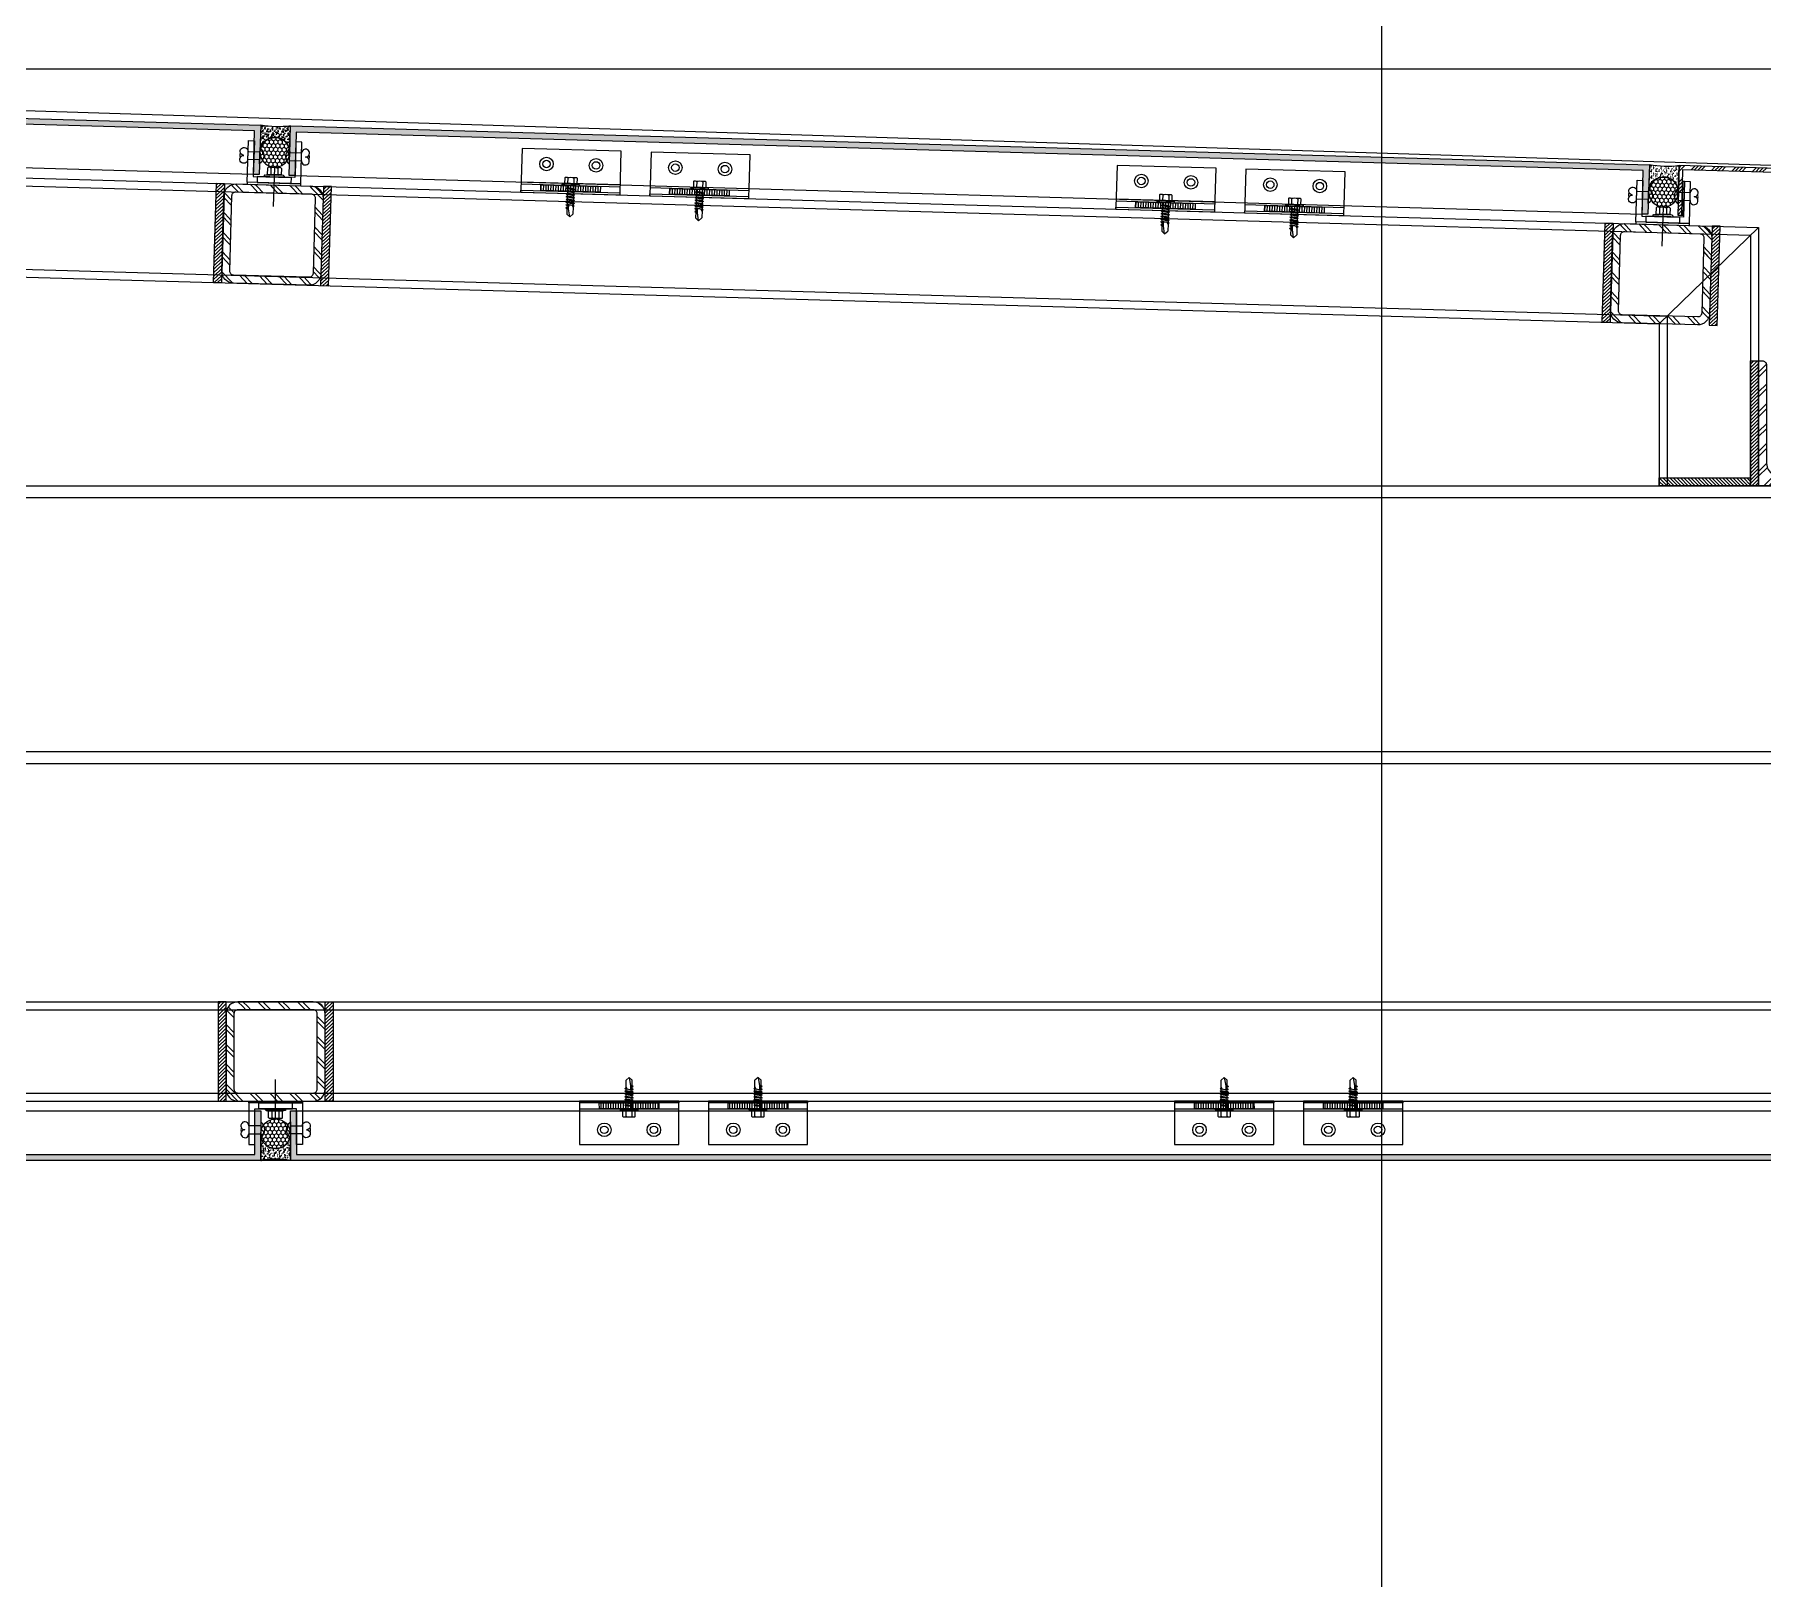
# Model space of a CAD drawing. Header units: millimetres. Extents: x 434053 to 1059003, y -2417481 to 936527.
# Drawn here: x 640941 to 641812, y -2247877 to -2247099 of the extents above; entities that cross this region are included whole.
import ezdxf

# ---------------------------------------------------------------- set-up
doc = ezdxf.new("R2010")
doc.units = ezdxf.units.MM
doc.header["$LTSCALE"] = 1000
doc.header["$MEASUREMENT"] = 0
for name, pattern in [('CENTER', [2, 1.25, -0.25, 0.25, -0.25]), ('HIDDEN', [9.525, 6.35, -3.175]), ('HIDDEN2', [4.7625, 3.175, -1.5875])]:
    doc.linetypes.add(name, pattern=pattern)
doc.layers.get('Defpoints').update_dxf_attribs({"color": 6})
doc.layers.add('A-DETL-0001', color=4, linetype='Continuous', lineweight=15)
doc.layers.add('S-COLS-PROJ', color=150, linetype='Continuous', lineweight=25)
for name, color, linetype in [('ALUM', 1, 'Continuous'), ('ALUM-V', 11, 'Continuous'), ('ELASTOMER', 6, 'Continuous'), ('ELASTOMER-V', 241, 'Continuous'), ('EXTRUSION1', 4, 'Continuous'), ('EXTRUSION2', 133, 'Continuous'), ('FASTENER', 191, 'Continuous'), ('GRID', 8, 'CENTER'), ('HZHZNEWPLOTLAYER#@$TT', 7, 'Continuous'), ('SILICONE', 8, 'Continuous'), ('STEEL', 3, 'Continuous'), ('STEEL-V', 71, 'Continuous'), ('SUS', 204, 'Continuous'), ('SUS-V', 201, 'Continuous'), ('WELD', 6, 'Continuous'), ('铝板断面填充', 14, 'Continuous')]:
    doc.layers.add(name, color=color, linetype=linetype)
doc.styles.add('VERDANA', font='verdana.ttf', dxfattribs={"width": 0.8})
doc.dimstyles.new('A1-1-120', dxfattribs={"dimscale": 110, "dimtxt": 4, "dimasz": 4, "dimexe": 2, "dimexo": 2, "dimgap": 1.5, "dimtad": 1, "dimdec": 1, "dimdsep": 46, "dimtxsty": 'VERDANA', "dimcen": 0, "dimdle": 1, "dimclrd": 256, "dimclre": 256, "dimclrt": 2, "dimadec": 0, "dimazin": 0, "dimtfac": 1, "dimtdec": 1, "dimtmove": 0, "dimatfit": 2, "dimfxl": 1, "dimtolj": 1, "dimtzin": 0, "dimlwd": -1, "dimlwe": -1, "dimarcsym": 1})
pattern_1 = [(225, (-91932.5011, -29441.2336), (0.883883476, -0.883883476), [])]
pattern_2 = [(223.363423, (-92757.6447, -26822.4899), (0.858279416, -0.908766441), [])]
pattern_3 = [(223.363423, (-92057.6447, -26842.4899), (0.858279416, -0.908766441), [])]

# ---------------------------------------------------------------- blocks, each defined once
blk = doc.blocks.new('DIMBLOCK87-800_SEC_PODIUM SE')
at = {"transparency": 16777216}
for p, q in [((169135.88, 4269.19), (169135.88, 3443.12)), ((170135.89, 4267.73), (170135.89, 3443.12)), ((168735.88, 3643.12), (168335.88, 3643.12)), ((170135.89, 3643.12), (169135.88, 3643.12)), ((170535.89, 3643.12), (170935.89, 3643.12))]:
    blk.add_line(p, q, dxfattribs=at)
for points in [[(168735.88, 3709.79), (168735.88, 3576.46), (169135.88, 3643.12)], [(170535.89, 3709.79), (170535.89, 3576.46), (170135.89, 3643.12)]]:
    blk.add_solid(points, dxfattribs=at)
at = {"layer": 'Defpoints', "color": 0, "transparency": 16777216}
for p in [(169135.88, 4469.19), (170135.89, 4467.73), (169135.88, 3643.12)]:
    blk.add_point(p, dxfattribs=at)
at = {"color": 2, "transparency": 16777216, "insert": (169635.89, 4001.32), "char_height": 400, "width": 363.3631, "attachment_point": 5, "style": 'VERDANA'}
blk.add_mtext('\\A1;{\\T0.9;1000}', dxfattribs=at)
blk = doc.blocks.new('DIMBLOCK88-800_SEC_PODIUM SE')
at = {"transparency": 16777216}
for p, q in [((168135.89, 4269.19), (168135.89, 3443.12)), ((169135.88, 4269.19), (169135.88, 3443.12)), ((167735.89, 3643.12), (167335.89, 3643.12)), ((169135.88, 3643.12), (168135.89, 3643.12)), ((169535.88, 3643.12), (169935.88, 3643.12))]:
    blk.add_line(p, q, dxfattribs=at)
for points in [[(167735.89, 3709.79), (167735.89, 3576.46), (168135.89, 3643.12)], [(169535.88, 3709.79), (169535.88, 3576.46), (169135.88, 3643.12)]]:
    blk.add_solid(points, dxfattribs=at)
at = {"layer": 'Defpoints', "color": 0, "transparency": 16777216}
for p in [(168135.89, 4469.19), (169135.88, 4469.19), (168135.89, 3643.12)]:
    blk.add_point(p, dxfattribs=at)
at = {"color": 2, "transparency": 16777216, "insert": (168635.88, 4001.32), "char_height": 400, "width": 363.3631, "attachment_point": 5, "style": 'VERDANA'}
blk.add_mtext('\\A1;{\\T0.9;1000}', dxfattribs=at)
blk = doc.blocks.new('rivet6')
at = {"color": 0, "linetype": 'ByBlock'}
blk.add_line((0, 4), (0, -4), dxfattribs=at)
blk.add_lwpolyline([(-6, 2, 2.414214), (-8, 0, 2.414214), (-6, -2)], format="xyb", dxfattribs=at)
at = {"color": 0, "linetype": 'HIDDEN2'}
blk.add_lwpolyline([(0, 2), (-6, 2), (-6, -2), (0, -2)], dxfattribs=at)
at = {"color": 0, "linetype": 'ByBlock'}
for centre, radius, start, end in [((-8, 0), 2, 150, 210), ((-3, 0), 5, 306.8699, 53.1301)]:
    blk.add_arc(centre, radius, start, end, dxfattribs=at)
blk = doc.blocks.new('*U379')
at = {"linetype": 'ByBlock', "lineweight": -2}
for p, q in [((-5.03, 0.51), (-5.03, 0)), ((5.03, 0), (-5.03, 0)), ((-4.69, 0.86), (-3.54, 1.14)), ((4.69, 0.86), (-4.69, 0.86)), ((-3.54, 4.4), (-3.54, 1.14)), ((3.54, 1.14), (-3.54, 1.14)), ((2.66, 4.86), (-2.66, 4.86)), ((-2.33, 0.86), (-1.77, 1.14)), ((-1.77, 4.4), (-1.77, 1.14)), ((1.77, 4.4), (1.77, 1.14)), ((2.46, 0.86), (1.77, 1.14)), ((3.54, 4.4), (3.54, 1.14)), ((4.69, 0.86), (3.54, 1.14)), ((5.03, 0.51), (5.03, 0))]:
    blk.add_line(p, q, dxfattribs=at)
for centre, radius, start, end in [((-4.69, 0.51), 0.343, 90, 180), ((-2.66, 3.77), 1.09, 35.40086, 144.59914), ((0, 1.2), 3.66, 61.05941, 118.94059), ((2.66, 3.77), 1.09, 35.40086, 144.59914), ((4.69, 0.51), 0.343, 0, 90)]:
    blk.add_arc(centre, radius, start, end, dxfattribs=at)
at = {"layer": 'GRID', "ltscale": 0.5}
blk.add_line((0, 4.86), (0, -14.89), dxfattribs=at)
blk = doc.blocks.new('*U563')
at = {"linetype": 'ByBlock', "lineweight": -2}
for p, q in [((-4.4, 0.45), (-4.4, 0)), ((4.4, 0), (-4.4, 0)), ((-4.1, 0.75), (-3.1, 1)), ((4.1, 0.75), (-4.1, 0.75)), ((-3.1, 3.85), (-3.1, 1)), ((3.1, 1), (-3.1, 1)), ((2.33, 4.25), (-2.33, 4.25)), ((-2.04, 0.75), (-1.55, 1)), ((-1.55, 3.85), (-1.55, 1)), ((-1.55, 0), (-1.55, -1.59)), ((1.55, 3.85), (1.55, 1)), ((2.15, 0.75), (1.55, 1)), ((1.55, 0), (1.55, -1.09)), ((3.1, 3.85), (3.1, 1)), ((4.1, 0.75), (3.1, 1)), ((4.4, 0.45), (4.4, 0)), ((-2.11, -1.9), (2.11, -1.4)), ((-2.11, -1.9), (-1.55, -1.59)), ((-2.11, -1.9), (-1.55, -2.21)), ((-2.11, -3.3), (2.11, -2.8)), ((-2.11, -3.3), (-1.55, -2.99)), ((-2.11, -3.3), (-1.55, -3.61)), ((-2.11, -4.7), (2.11, -4.2)), ((-2.11, -4.7), (-1.55, -4.39)), ((-2.11, -4.7), (-1.55, -5.01)), ((-2.11, -6.1), (2.11, -5.6)), ((-2.11, -6.1), (-1.55, -5.79)), ((-2.11, -6.1), (-1.55, -6.41)), ((-2.11, -7.5), (2.11, -7)), ((-2.11, -7.5), (-1.55, -7.19)), ((-2.11, -7.5), (-1.55, -7.81)), ((-2.11, -8.9), (2.11, -8.4)), ((-2.11, -8.9), (-1.55, -8.59)), ((-1.55, -1.59), (1.55, -1.09)), ((-1.55, -2.21), (1.55, -1.71)), ((-1.55, -2.21), (-1.55, -2.99)), ((-1.55, -2.99), (1.55, -2.49)), ((-1.55, -3.61), (1.55, -3.11)), ((-1.55, -3.61), (-1.55, -4.39)), ((-1.55, -4.39), (1.55, -3.89)), ((-1.55, -5.01), (1.55, -4.51)), ((-1.55, -5.01), (-1.55, -5.79)), ((-1.55, -5.79), (1.55, -5.29)), ((-1.55, -6.41), (1.55, -5.91)), ((-1.55, -6.41), (-1.55, -7.19)), ((-1.55, -7.19), (1.55, -6.69)), ((-1.55, -7.81), (1.55, -7.31)), ((-1.55, -7.81), (-1.55, -8.59)), ((-1.55, -8.59), (1.55, -8.09)), ((-1.55, -9.21), (1.55, -8.71)), ((1.55, -0.31), (1.55, -1.09)), ((2.11, -1.4), (1.55, -1.09)), ((2.11, -1.4), (1.55, -1.71)), ((1.55, -1.71), (1.55, -2.49)), ((2.11, -2.8), (1.55, -2.49)), ((2.11, -2.8), (1.55, -3.11)), ((1.55, -3.11), (1.55, -3.89)), ((2.11, -4.2), (1.55, -3.89)), ((2.11, -4.2), (1.55, -4.51)), ((1.55, -4.51), (1.55, -5.29)), ((2.11, -5.6), (1.55, -5.29)), ((2.11, -5.6), (1.55, -5.91)), ((1.55, -5.91), (1.55, -6.69)), ((2.11, -7), (1.55, -6.69)), ((2.11, -7), (1.55, -7.31)), ((1.55, -7.31), (1.55, -8.09)), ((2.11, -8.4), (1.55, -8.09)), ((2.11, -8.4), (1.55, -8.71)), ((1.55, -8.71), (1.55, -9.49)), ((-2.11, -8.9), (-1.55, -9.21)), ((-2.11, -10.3), (-1.55, -9.99)), ((-2.11, -10.3), (-1.14, -10.18)), ((-2.11, -10.3), (-1.55, -10.61)), ((-1.55, -9.21), (-1.55, -9.99)), ((-1.55, -9.99), (-0.99, -9.89)), ((-1.55, -10.61), (-1.33, -10.57)), ((-1.55, -10.61), (-1.55, -14.4)), ((0, -15.8), (-1.55, -14.4)), ((0, -15.8), (1.55, -14.4)), ((0.56, -9.64), (1.55, -9.49)), ((0.71, -9.95), (2.11, -9.8)), ((0.71, -10.23), (1.55, -10.11)), ((0.71, -11.01), (1.55, -10.89)), ((0.71, -11.35), (2.11, -11.2)), ((0.71, -11.63), (1.55, -11.51)), ((2.11, -9.8), (1.55, -9.49)), ((2.11, -9.8), (1.55, -10.11)), ((1.55, -10.11), (1.55, -10.89)), ((2.11, -11.2), (1.55, -10.89)), ((2.11, -11.2), (1.55, -11.51)), ((1.55, -11.51), (1.55, -14.4))]:
    blk.add_line(p, q, dxfattribs=at)
blk.add_lwpolyline([(0, -15.8), (0.71, -11.63), (0.71, -9.9, 0.417657), (0.41, -9.6, 0.097062), (-0.99, -9.89), (-1.55, -11)], format="xyb", dxfattribs=at)
for centre, radius, start, end in [((-4.1, 0.45), 0.3, 90, 180), ((-2.33, 3.3), 0.951, 35.40086, 144.59914), ((0, 1.05), 3.2, 61.05941, 118.94059), ((2.33, 3.3), 0.951, 35.40086, 144.59914), ((4.1, 0.45), 0.3, 0, 90)]:
    blk.add_arc(centre, radius, start, end, dxfattribs=at)
blk = doc.blocks.new('*U562')
at = {"layer": 'EXTRUSION1', "linetype": 'HIDDEN'}
h = blk.add_hatch(dxfattribs=at)
h.set_pattern_fill('ANSI31', color=8, scale=10, angle=45, style=0)
h.set_pattern_definition([(90, (-29149.7971, 32516.8571), (-1.25, 2e-16), [])])
h.paths.add_polyline_path([(40.01, 18.07), (10.01, 18.07), (9.99, 21), (39.99, 21)])
h = blk.add_hatch(dxfattribs=at)
h.set_pattern_fill('ANSI31', color=8, scale=10, angle=45, style=0)
h.set_pattern_definition([(90, (-29149.7971, 32581.8571), (-1.25, 2e-16), [])])
h.paths.add_polyline_path([(105.01, 18.07), (75.01, 18.07), (75, 21), (105, 21)])
blk.add_line((0, 18.07), (50, 18.07))
at = {"linetype": 'HIDDEN'}
for p, q in [((65, 18.07), (115, 18.07)), ((65, 17), (115, 17))]:
    blk.add_line(p, q, dxfattribs=at)
for points in [[(0, 21), (0, 17)], [(50, 17), (50, 21), (0, 21)], [(65, 21), (65, 0), (115, 0), (115, 21), (65, 21)]]:
    blk.add_lwpolyline(points)
blk.add_lwpolyline([(0, 17), (0, 0), (50, 0), (50, 17)], dxfattribs=at)
at = {"layer": 'ELASTOMER-V', "linetype": 'HIDDEN'}
for p, q in [((0, 22), (0, 21)), ((50, 22), (0, 22)), ((50, 22), (50, 21)), ((65, 22), (65, 21)), ((115, 22), (65, 22)), ((115, 22), (115, 21))]:
    blk.add_line(p, q, dxfattribs=at)
at = {"layer": 'EXTRUSION1', "color": 8, "linetype": 'HIDDEN'}
for points in [[(40.01, 18.07), (10.01, 18.07), (9.99, 21), (39.99, 21)], [(105.01, 18.07), (75.01, 18.07), (75, 21), (105, 21)]]:
    blk.add_lwpolyline(points, close=True, dxfattribs=at)
at = {"layer": 'FASTENER'}
for centre, radius in [((12.5, 7.5), 3.41), ((12.5, 7.5), 1.88), ((37.5, 7.5), 3.41), ((37.5, 7.5), 1.88), ((77.5, 7.5), 3.41), ((77.5, 7.5), 1.88), ((102.5, 7.5), 3.41), ((102.5, 7.5), 1.88)]:
    blk.add_circle(centre, radius, dxfattribs=at)
at = {"layer": 'FASTENER', "xscale": -1, "rotation": 179.9999555529958}
for p in [(25.01, 18.07), (90, 18.07)]:
    blk.add_blockref('*U563', p, dxfattribs=at)
blk = doc.blocks.new('A$C4EA60FE4')
at = {"layer": 'ELASTOMER-V'}
h = blk.add_hatch(dxfattribs=at)
h.set_pattern_fill('HONEY', color=256, scale=10, angle=268.36342, style=0)
h.set_pattern_definition([(268.363423, (21864.928, 10999.8666), (1.0285406, -1.905152025), [1.25, -2.5]), (28.363423, (21864.928, 10999.8666), (1.13563975, 1.8433183), [1.25, -2.5]), (328.363423, (21864.928, 10999.8666), (2.16418035, -0.061833725), [-2.5, 1.25])])
edge = h.paths.add_edge_path()
edge.add_line((-464.15, 737.83), (-464.15, 737.83))
edge.add_arc((-456.65, 737.61), 7.5, 178.36342, 358.36342)
edge.add_line((-449.16, 737.4), (-449.16, 737.4))
edge.add_arc((-456.65, 737.61), 7.5, 358.36342, 538.36342)
h = blk.add_hatch(dxfattribs=at)
h.set_pattern_fill('HONEY', color=256, scale=10, angle=268.36342, style=0)
h.set_pattern_definition([(268.363423, (22564.928, 10979.8666), (1.0285406, -1.905152025), [1.25, -2.5]), (28.363423, (22564.928, 10979.8666), (1.13563975, 1.8433183), [1.25, -2.5]), (328.363423, (22564.928, 10979.8666), (2.16418035, -0.061833725), [-2.5, 1.25])])
edge = h.paths.add_edge_path()
edge.add_line((235.85, 717.83), (235.85, 717.83))
edge.add_arc((243.35, 717.61), 7.5, 178.36342, 358.36342)
edge.add_line((250.84, 717.4), (250.84, 717.4))
edge.add_arc((243.35, 717.61), 7.5, 358.36342, 538.36342)
h = blk.add_hatch(dxfattribs=at)
h.set_pattern_fill('HONEY', color=256, scale=10, angle=270, style=0)
h.set_pattern_definition([(270, (21563.1176, 11639.2894), (1.082531755, -1.875), [1.25, -2.5]), (30, (21563.1176, 11639.2894), (1.082531755, 1.875), [1.25, -2.5]), (330, (21563.1176, 11639.2894), (2.16506351, -2e-15), [-2.5, 1.25])])
edge = h.paths.add_edge_path()
edge.add_line((-463.77, 242.96), (-463.77, 242.96))
edge.add_arc((-456.27, 242.96), 7.5, 0, 180, ccw=False)
edge.add_line((-448.77, 242.96), (-448.77, 242.96))
edge.add_arc((-456.27, 242.96), 7.5, -180, 0, ccw=False)
at = {"layer": 'SILICONE'}
h = blk.add_hatch(dxfattribs=at)
h.set_pattern_fill('AR-SAND', color=256, angle=268.36342, style=0)
h.set_pattern_definition([(305.863423, (58391.4043, 7425.3089), (1.927836868, 0.00793801), [0, -1.52, 0, -1.7, 0, -1.625]), (275.863423, (58391.4043, 7425.309), (2.77045045, -1.84965464), [0, -0.82, 0, -1.37, 0, -0.525]), (235.863423, (58391.4394, 7426.5384), (-0.083282443, -3.113033182), [0, -0.5, 0, -1.8, 0, -2.35]), (225.863423, (58391.4394, 7426.5384), (0.79146325, -3.02996658), [0, -0.25, 0, -1.18, 0, -1.35])])
edge = h.paths.add_edge_path()
edge.add_line((-463.76, 751.32), (-464.15, 737.83))
edge.add_arc((-456.65, 737.61), 7.5, -1.63657, 178.36343, ccw=False)
edge.add_line((-449.16, 737.4), (-448.77, 750.89))
edge.add_arc((-455.04, 794.22), 43.78, 258.4996, 278.22728, ccw=False)
h = blk.add_hatch(dxfattribs=at)
h.set_pattern_fill('AR-SAND', color=256, angle=268.36342, style=0)
h.set_pattern_definition([(305.863423, (59091.4043, 7405.3089), (1.927836868, 0.00793801), [0, -1.52, 0, -1.7, 0, -1.625]), (275.863423, (59091.4043, 7405.309), (2.77045045, -1.84965464), [0, -0.82, 0, -1.37, 0, -0.525]), (235.863423, (59091.4394, 7406.5384), (-0.083282443, -3.113033182), [0, -0.5, 0, -1.8, 0, -2.35]), (225.863423, (59091.4394, 7406.5384), (0.79146325, -3.02996658), [0, -0.25, 0, -1.18, 0, -1.35])])
edge = h.paths.add_edge_path()
edge.add_line((236.24, 731.32), (235.85, 717.83))
edge.add_arc((243.35, 717.61), 7.5, -1.63657, 178.36343, ccw=False)
edge.add_line((250.84, 717.4), (251.23, 730.89))
edge.add_arc((244.96, 774.22), 43.78, 258.4996, 278.22728, ccw=False)
h = blk.add_hatch(dxfattribs=at)
h.set_pattern_fill('AR-SAND', color=256, angle=270, style=0)
h.set_pattern_definition([(307.5, (58176.7828, 9109.3777), (1.92682377, 0.06299336), [0, -1.52, 0, -1.7, 0, -1.625]), (277.5, (58176.7828, 9109.3777), (2.82214607, -1.7697767), [0, -0.82, 0, -1.37, 0, -0.525]), (237.5, (58176.7828, 9110.6077), (0.005659054, -3.11414186), [0, -0.5, 0, -1.8, 0, -2.35]), (227.5, (58176.7828, 9110.6077), (0.87767556, -3.0061266), [0, -0.25, 0, -1.18, 0, -1.35])])
edge = h.paths.add_edge_path()
edge.add_line((-463.77, 229.46), (-463.77, 242.96))
edge.add_arc((-456.27, 242.96), 7.5, 180, 360)
edge.add_line((-448.77, 242.96), (-448.77, 229.46))
edge.add_arc((-456.27, 186.33), 43.78, 80.13615, 99.86383)
at = {"layer": 'STEEL-V', "linetype": 'ByBlock'}
h = blk.add_hatch(dxfattribs=at)
h.set_pattern_fill('GEOL7', color=256, scale=20, angle=178.36342, style=0, pattern_type=2)
h.set_pattern_definition([(313.363423, (-71429.469, -29507.458), (9.99723864, -0.2856354), [20]), (313.363423, (-71431.968, -29507.3866), (9.99723864, -0.2856354), [20])])
edge = h.paths.add_edge_path(flags=16)
edge.add_line((-479.37, 677.74), (-478.29, 715.72))
edge.add_arc((-476.29, 715.66), 2, 88.36342, 178.36342, ccw=False)
edge.add_line((-476.23, 717.66), (-438.25, 716.58))
edge.add_arc((-438.3, 714.58), 2, -1.63658, 88.36342, ccw=False)
edge.add_line((-436.3, 714.52), (-437.39, 676.54))
edge.add_arc((-439.39, 676.59), 2, -91.63658, -1.63658, ccw=False)
edge.add_line((-439.45, 674.59), (-477.43, 675.68))
edge.add_arc((-477.37, 677.68), 2, 178.36342, 268.36342, ccw=False)
edge = h.paths.add_edge_path()
edge.add_line((-483.37, 677.85), (-482.29, 715.83))
edge.add_arc((-476.29, 715.66), 6, 88.36342, 178.36342, ccw=False)
edge.add_line((-476.12, 721.66), (-438.13, 720.58))
edge.add_arc((-438.3, 714.58), 6, -1.63658, 88.36342, ccw=False)
edge.add_line((-432.31, 714.41), (-433.39, 676.42))
edge.add_arc((-439.39, 676.59), 6, -91.63658, -1.63658, ccw=False)
edge.add_line((-439.56, 670.6), (-477.54, 671.68))
edge.add_arc((-477.37, 677.68), 6, 178.36342, 268.36342, ccw=False)
h = blk.add_hatch(dxfattribs=at)
h.set_pattern_fill('GEOL7', color=256, scale=20, angle=178.36342, style=0, pattern_type=2)
h.set_pattern_definition([(313.363423, (-70729.469, -29527.458), (9.99723864, -0.2856354), [20]), (313.363423, (-70731.968, -29527.3866), (9.99723864, -0.2856354), [20])])
edge = h.paths.add_edge_path(flags=16)
edge.add_line((220.63, 657.74), (221.71, 695.72))
edge.add_arc((223.71, 695.66), 2, 88.36342, 178.36342, ccw=False)
edge.add_line((223.77, 697.66), (261.75, 696.58))
edge.add_arc((261.7, 694.58), 2, -1.63658, 88.36342, ccw=False)
edge.add_line((263.7, 694.52), (262.61, 656.54))
edge.add_arc((260.61, 656.59), 2, -91.63658, -1.63658, ccw=False)
edge.add_line((260.55, 654.59), (222.57, 655.68))
edge.add_arc((222.63, 657.68), 2, 178.36342, 268.36342, ccw=False)
edge = h.paths.add_edge_path()
edge.add_line((216.63, 657.85), (217.71, 695.83))
edge.add_arc((223.71, 695.66), 6, 88.36342, 178.36342, ccw=False)
edge.add_line((223.88, 701.66), (261.87, 700.58))
edge.add_arc((261.7, 694.58), 6, -1.63658, 88.36342, ccw=False)
edge.add_line((267.69, 694.41), (266.61, 656.42))
edge.add_arc((260.61, 656.59), 6, -91.63658, -1.63658, ccw=False)
edge.add_line((260.44, 650.6), (222.46, 651.68))
edge.add_arc((222.63, 657.68), 6, 178.36342, 268.36342, ccw=False)
h = blk.add_hatch(dxfattribs=at)
h.set_pattern_fill('GEOL7', color=256, scale=20, angle=90, style=0, pattern_type=2)
h.set_pattern_definition([(225, (-32659.764, 70583.725), (-2e-15, -10.0013183), [20]), (225, (-32659.764, 70586.225), (-2e-15, -10.0013183), [20])])
edge = h.paths.add_edge_path()
edge.add_line((354.23, 569.46), (291.23, 569.46))
edge.add_line((291.23, 569.46), (291.23, 632.46))
edge.add_line((291.23, 632.46), (293.23, 632.46))
edge.add_arc((293.23, 630.46), 2, 0, 90, ccw=False)
edge.add_line((295.23, 630.46), (295.23, 581.46))
edge.add_arc((303.23, 581.46), 8, 180, 270)
edge.add_line((303.23, 573.46), (352.23, 573.46))
edge.add_arc((352.23, 571.46), 2, 0, 90, ccw=False)
edge.add_line((354.23, 571.46), (354.23, 569.46))
h = blk.add_hatch(dxfattribs=at)
h.set_pattern_fill('GEOL7', color=256, scale=20, angle=180, style=0, pattern_type=2)
h.set_pattern_definition([(315, (-70536.343, -31515.9786), (10.0013183, -2e-15), [20]), (315, (-70538.843, -31515.9786), (10.0013183, -2e-15), [20])])
edge = h.paths.add_edge_path(flags=16)
edge.add_line((-477.27, 303.46), (-477.27, 265.46))
edge.add_arc((-475.27, 265.46), 2, 180, 270)
edge.add_line((-475.27, 263.46), (-437.27, 263.46))
edge.add_arc((-437.27, 265.46), 2, 270, 360)
edge.add_line((-435.27, 265.46), (-435.27, 303.46))
edge.add_arc((-437.27, 303.46), 2, 360, 450)
edge.add_line((-437.27, 305.46), (-475.27, 305.46))
edge.add_arc((-475.27, 303.46), 2, 90, 180)
edge = h.paths.add_edge_path()
edge.add_line((-481.27, 303.46), (-481.27, 265.46))
edge.add_arc((-475.27, 265.46), 6, 180, 270)
edge.add_line((-475.27, 259.46), (-437.27, 259.46))
edge.add_arc((-437.27, 265.46), 6, 270, 360)
edge.add_line((-431.27, 265.46), (-431.27, 303.46))
edge.add_arc((-437.27, 303.46), 6, 360, 450)
edge.add_line((-437.27, 309.46), (-475.27, 309.46))
edge.add_arc((-475.27, 303.46), 6, 90, 180)
at = {"layer": 'SUS-V', "linetype": 'ByBlock'}
h = blk.add_hatch(dxfattribs=at)
h.set_pattern_fill('ANSI34', color=256, scale=10, style=0)
h.set_pattern_definition([(45, (-32659.764, 70583.725), (-5.30330086, 5.30330086), []), (45, (-32657.996, 70583.725), (-5.30330086, 5.30330086), []), (45, (-32656.2286, 70583.725), (-5.30330086, 5.30330086), []), (45, (-32654.461, 70583.725), (-5.30330086, 5.30330086), [])])
h.paths.add_polyline_path([(545.23, 732.99), (545.23, 779.46), (501.23, 779.46), (501.23, 579.46), (301.23, 579.46), (301.23, 729.46), (251.23, 730.89), (250.52, 705.9), (252.51, 705.84), (253.17, 728.84), (299.23, 727.52), (299.23, 577.46), (503.23, 577.46), (503.23, 777.46), (543.23, 777.46), (543.23, 732.99)])
at = {"layer": 'WELD'}
h = blk.add_hatch(dxfattribs=at)
h.set_pattern_fill('ANSI31', color=256, scale=10, angle=178.36342, style=0)
h.set_pattern_definition(pattern_2)
h.paths.add_polyline_path([(-482.11, 721.83), (-483.54, 671.85), (-487.54, 671.97), (-486.11, 721.95)])
h = blk.add_hatch(dxfattribs=at)
h.set_pattern_fill('ANSI31', color=256, scale=10, angle=178.36342, style=0)
h.set_pattern_definition(pattern_2)
h.paths.add_polyline_path([(-432.13, 720.4), (-433.56, 670.42), (-429.57, 670.31), (-428.14, 720.29)])
h = blk.add_hatch(dxfattribs=at)
h.set_pattern_fill('ANSI31', color=256, scale=10, angle=178.36342, style=0)
h.set_pattern_definition(pattern_3)
h.paths.add_polyline_path([(217.89, 701.83), (216.46, 651.85), (212.46, 651.97), (213.89, 701.95)])
h = blk.add_hatch(dxfattribs=at)
h.set_pattern_fill('ANSI31', color=256, scale=10, angle=178.36342, style=0)
h.set_pattern_definition(pattern_3)
h.paths.add_polyline_path([(267.87, 700.4), (266.44, 650.42), (270.43, 650.31), (271.86, 700.29)])
h = blk.add_hatch(dxfattribs=at)
h.set_pattern_fill('ANSI31', color=256, scale=10, style=0)
h.set_pattern_definition([(45, (91792.4607, 28050.1998), (-0.883883476, 0.883883476), [])])
h.paths.add_polyline_path([(291.23, 632.46), (291.23, 569.46), (287.23, 569.46), (287.23, 632.46)])
h = blk.add_hatch(dxfattribs=at)
h.set_pattern_fill('ANSI31', color=256, scale=10, angle=90, style=0)
h.set_pattern_definition([(135, (-27189.5072, 92074.69), (-0.883883476, -0.883883476), [])])
h.paths.add_polyline_path([(241.23, 573.46), (287.23, 573.46), (287.23, 569.46), (241.23, 569.46)])
h = blk.add_hatch(dxfattribs=at)
h.set_pattern_fill('ANSI31', color=256, scale=10, angle=180, style=0)
h.set_pattern_definition(pattern_1)
h.paths.add_polyline_path([(-481.27, 259.46), (-481.27, 309.46), (-485.27, 309.46), (-485.27, 259.46)])
h = blk.add_hatch(dxfattribs=at)
h.set_pattern_fill('ANSI31', color=256, scale=10, angle=180, style=0)
h.set_pattern_definition(pattern_1)
h.paths.add_polyline_path([(-431.27, 259.46), (-431.27, 309.46), (-427.27, 309.46), (-427.27, 259.46)])
at = {"layer": '铝板断面填充', "linetype": 'ByBlock'}
for points in [[(-467.48, 726.42), (-466.85, 748.41), (-1445.77, 776.38), (-1445.77, 532.46), (-1353.77, 532.46), (-1353.77, 529.46), (-1448.77, 529.46), (-1448.77, 779.46), (-463.76, 751.32), (-464.48, 726.33)], [(232.52, 706.42), (233.15, 728.41), (-445.86, 747.81), (-446.49, 725.82), (-449.48, 725.9), (-448.77, 750.89), (236.24, 731.32), (235.52, 706.33)], [(-1353.77, 511.46), (-1375.77, 511.46), (-1375.77, 476.46), (-1445.77, 476.46), (-1445.77, 232.46), (-466.77, 232.46), (-466.77, 254.46), (-463.77, 254.46), (-463.77, 229.46), (-1448.77, 229.46), (-1448.77, 479.46), (-1378.77, 479.46), (-1378.77, 514.46), (-1353.77, 514.46)], [(-445.77, 254.46), (-445.77, 232.46), (542.23, 232.46), (542.23, 275.93), (545.23, 275.93), (545.23, 229.46), (-448.77, 229.46), (-448.77, 254.46)]]:
    blk.add_hatch(color=14, dxfattribs=at).paths.add_polyline_path(points)
at = {"layer": 'ALUM', "linetype": 'ByBlock'}
for points in [[(-467.48, 726.42), (-466.85, 748.41), (-1445.77, 776.38), (-1445.77, 532.46), (-1353.77, 532.46), (-1353.77, 529.46), (-1448.77, 529.46), (-1448.77, 779.46), (-463.76, 751.32), (-464.48, 726.33)], [(232.52, 706.42), (233.15, 728.41), (-445.86, 747.81), (-446.49, 725.82), (-449.48, 725.9), (-448.77, 750.89), (236.24, 731.32), (235.52, 706.33)], [(-1353.77, 511.46), (-1375.77, 511.46), (-1375.77, 476.46), (-1445.77, 476.46), (-1445.77, 232.46), (-466.77, 232.46), (-466.77, 254.46), (-463.77, 254.46), (-463.77, 229.46), (-1448.77, 229.46), (-1448.77, 479.46), (-1378.77, 479.46), (-1378.77, 514.46), (-1353.77, 514.46)], [(-445.77, 254.46), (-445.77, 232.46), (542.23, 232.46), (542.23, 275.93), (545.23, 275.93), (545.23, 229.46), (-448.77, 229.46), (-448.77, 254.46)]]:
    blk.add_lwpolyline(points, close=True, dxfattribs=at)
at = {"layer": 'ALUM-V', "linetype": 'HIDDEN'}
blk.add_line((501.23, 779.46), (-1445.77, 779.46), dxfattribs=at)
at = {"layer": 'ALUM-V'}
for p, q in [((-446.49, 725.82), (232.52, 706.42)), ((-445.77, 254.46), (537.23, 254.46))]:
    blk.add_line(p, q, dxfattribs=at)
for points in [[(-467.48, 726.42), (-1423.77, 753.74), (-1423.77, 554.46), (-1353.77, 554.46), (-1353.77, 532.46)], [(-1353.77, 511.46), (-1353.77, 454.46), (-1423.77, 454.46), (-1423.77, 254.46), (-466.77, 254.46)]]:
    blk.add_lwpolyline(points, dxfattribs=at)
at = {"layer": 'Defpoints'}
for points in [[(-482.11, 721.83), (-483.54, 671.85), (-487.54, 671.97), (-486.11, 721.95)], [(-432.13, 720.4), (-433.56, 670.42), (-429.57, 670.31), (-428.14, 720.29)], [(217.89, 701.83), (216.46, 651.85), (212.46, 651.97), (213.89, 701.95)], [(267.87, 700.4), (266.44, 650.42), (270.43, 650.31), (271.86, 700.29)], [(291.23, 632.46), (291.23, 569.46), (287.23, 569.46), (287.23, 632.46)], [(241.23, 573.46), (287.23, 573.46), (287.23, 569.46), (241.23, 569.46)], [(-481.27, 259.46), (-481.27, 309.46), (-485.27, 309.46), (-485.27, 259.46)], [(-431.27, 259.46), (-431.27, 309.46), (-427.27, 309.46), (-427.27, 259.46)]]:
    blk.add_lwpolyline(points, close=True, dxfattribs=at)
at = {"layer": 'ELASTOMER'}
for points in [[(-464.15, 737.83), (-464.15, 737.83, 1), (-449.16, 737.4), (-449.16, 737.4, 1)], [(235.85, 717.83), (235.85, 717.83, 1), (250.84, 717.4), (250.84, 717.4, 1)], [(-463.77, 242.96), (-463.77, 242.96, -1), (-448.77, 242.96), (-448.77, 242.96, -1)]]:
    blk.add_lwpolyline(points, format="xyb", close=True, dxfattribs=at)
at = {"layer": 'ELASTOMER-V', "linetype": 'HIDDEN'}
for points in [[(-470.59, 722.5), (-470.62, 721.5), (-443.63, 720.73), (-443.6, 721.73)], [(252.51, 705.84), (253.51, 705.82), (254, 722.81), (253, 722.84)], [(229.41, 702.5), (229.38, 701.5), (256.37, 700.73), (256.4, 701.73)], [(-469.77, 258.46), (-469.77, 259.46), (-442.77, 259.46), (-442.77, 258.46)]]:
    blk.add_lwpolyline(points, close=True, dxfattribs=at)
at = {"layer": 'EXTRUSION2'}
for points in [[(-467.51, 725.42), (-448.51, 724.87), (-448.6, 721.88), (-470.59, 722.5), (-469.99, 743.49), (-466.99, 743.41)], [(-446.51, 724.82), (-465.51, 725.36), (-465.59, 722.36), (-443.6, 721.73), (-443, 742.72), (-446, 742.81)], [(232.49, 705.42), (251.49, 704.87), (251.4, 701.88), (229.41, 702.5), (230.01, 723.49), (233.01, 723.41)], [(253.49, 704.82), (234.49, 705.36), (234.41, 702.36), (256.4, 701.73), (257, 722.72), (254, 722.81)], [(-466.77, 255.46), (-447.77, 255.46), (-447.77, 258.46), (-469.77, 258.46), (-469.77, 237.46), (-466.77, 237.46)], [(-445.77, 255.46), (-464.77, 255.46), (-464.77, 258.46), (-442.77, 258.46), (-442.77, 237.46), (-445.77, 237.46)]]:
    blk.add_lwpolyline(points, close=True, dxfattribs=at)
at = {"layer": 'SILICONE'}
for points in [[(-463.76, 751.32), (-464.15, 737.83, -1), (-449.16, 737.4), (-448.77, 750.89, -0.086291), (-463.76, 751.32, 1)], [(236.24, 731.32), (235.85, 717.83, -1), (250.84, 717.4), (251.23, 730.89, -0.086291), (236.24, 731.32, 1)], [(-463.77, 229.46), (-463.77, 242.96, 1), (-448.77, 242.96), (-448.77, 229.46, 0.086291), (-463.77, 229.46, -1)]]:
    blk.add_lwpolyline(points, format="xyb", dxfattribs=at)
at = {"layer": 'STEEL'}
for points in [[(-483.37, 677.85), (-482.29, 715.83, -0.414214), (-476.12, 721.66), (-438.13, 720.58, -0.414214), (-432.31, 714.41), (-433.39, 676.42, -0.414214), (-439.56, 670.6), (-477.54, 671.68, -0.414214)], [(-479.37, 677.74), (-478.29, 715.72, -0.414214), (-476.23, 717.66), (-438.25, 716.58, -0.414214), (-436.3, 714.52), (-437.39, 676.54, -0.414214), (-439.45, 674.59), (-477.43, 675.68, -0.414214)], [(216.63, 657.85), (217.71, 695.83, -0.414214), (223.88, 701.66), (261.87, 700.58, -0.414214), (267.69, 694.41), (266.61, 656.42, -0.414214), (260.44, 650.6), (222.46, 651.68, -0.414214)], [(220.63, 657.74), (221.71, 695.72, -0.414214), (223.77, 697.66), (261.75, 696.58, -0.414214), (263.7, 694.52), (262.61, 656.54, -0.414214), (260.55, 654.59), (222.57, 655.68, -0.414214)], [(354.23, 569.46), (291.23, 569.46), (291.23, 632.46), (293.23, 632.46, -0.414214), (295.23, 630.46), (295.23, 581.46, 0.414214), (303.23, 573.46), (352.23, 573.46, -0.414214), (354.23, 571.46)], [(-481.27, 303.46), (-481.27, 265.46, 0.414214), (-475.27, 259.46), (-437.27, 259.46, 0.414214), (-431.27, 265.46), (-431.27, 303.46, 0.414214), (-437.27, 309.46), (-475.27, 309.46, 0.414214)], [(-477.27, 303.46), (-477.27, 265.46, 0.414214), (-475.27, 263.46), (-437.27, 263.46, 0.414214), (-435.27, 265.46), (-435.27, 303.46, 0.414214), (-437.27, 305.46), (-475.27, 305.46, 0.414214)]]:
    blk.add_lwpolyline(points, format="xyb", close=True, dxfattribs=at)
at = {"layer": 'STEEL-V', "linetype": 'ByBlock'}
for p, q in [((241.23, 651.14), (291.23, 699.74)), ((291.23, 569.46), (448.23, 569.46))]:
    blk.add_line(p, q, dxfattribs=at)
at = {"layer": 'STEEL-V', "linetype": 'HIDDEN'}
for p, q in [((581.23, 563.46), (-1348.77, 563.46)), ((581.23, 435.46), (-1348.77, 435.46))]:
    blk.add_line(p, q, dxfattribs=at)
at = {"layer": 'STEEL-V', "linetype": 'ByBlock'}
for points in [[(-1348.77, 569.46), (-1348.77, 746.59), (291.23, 699.74), (291.23, 569.46)], [(-1298.77, 569.46), (-1298.77, 695.14), (241.23, 651.14), (241.23, 569.46)], [(581.23, 429.46), (-1348.77, 429.46), (-1348.77, 569.46), (581.23, 569.46)], [(-1348.77, 429.46), (-1348.77, 259.46), (461.23, 259.46), (461.23, 429.46)], [(-1298.77, 429.46), (-1298.77, 309.46), (411.23, 309.46), (411.23, 429.46)]]:
    blk.add_lwpolyline(points, dxfattribs=at)
at = {"layer": 'STEEL-V', "linetype": 'HIDDEN'}
for points in [[(-1344.77, 569.46), (-1344.77, 742.48), (287.23, 695.85), (287.23, 569.46)], [(-1302.77, 569.46), (-1302.77, 699.26), (245.23, 655.03), (245.23, 569.46)], [(-1344.77, 429.46), (-1344.77, 263.46), (457.23, 263.46), (457.23, 429.46)], [(-1302.77, 429.46), (-1302.77, 305.46), (415.23, 305.46), (415.23, 429.46)]]:
    blk.add_lwpolyline(points, dxfattribs=at)
at = {"layer": 'SUS'}
blk.add_lwpolyline([(545.23, 732.99), (545.23, 779.46), (501.23, 779.46), (501.23, 579.46), (301.23, 579.46), (301.23, 729.46), (251.23, 730.89), (250.52, 705.9), (252.51, 705.84), (253.17, 728.84), (299.23, 727.52), (299.23, 577.46), (503.23, 577.46), (503.23, 777.46), (543.23, 777.46), (543.23, 732.99)], close=True, dxfattribs=at)
at = {"layer": 'EXTRUSION2'}
for p, rotation in [((-217.06, 736.27), 178.3634460069257), ((82.82, 727.7), 178.3634460069257), ((-303.08, 237.46), 2.306711354908668e-05), ((-3.08, 237.46), 2.306711354908668e-05)]:
    blk.add_blockref('*U562', p, dxfattribs=dict(at, rotation=rotation))
at = {"layer": 'FASTENER', "xscale": -1}
for name, p, rotation in [('rivet6', (-464.21, 735.83), 178.3646390971456), ('rivet6', (235.79, 715.83), 178.3646390971456), ('*U379', (-456.27, 255.46), 180), ('rivet6', (-448.77, 244.96), 359.9987838425851)]:
    blk.add_blockref(name, p, dxfattribs=dict(at, rotation=rotation))
at = {"layer": 'FASTENER'}
for name, p, rotation in [('rivet6', (-449.21, 735.4), 178.3646390972315), ('*U379', (-457.01, 725.12), 358.3634229398166), ('rivet6', (250.79, 715.4), 178.3646390972315), ('*U379', (242.99, 705.12), 358.3634229398166), ('rivet6', (-463.77, 244.96), 359.9987838426711)]:
    blk.add_blockref(name, p, dxfattribs=dict(at, rotation=rotation))
blk = doc.blocks.new('A$C6AE5520D')
at = {"layer": 'A-DETL-0001'}
blk.add_lwpolyline([(15977.23, 9115.14), (16177.23, 9115.14), (16177.23, 9165.14), (16177.23, 9265.14), (16202.23, 9265.14), (16377.23, 9265.14), (16377.23, 8715.14), (16202.23, 8715.14), (14177.24, 8715.14), (14177.24, 8965.14), (14227.24, 8965.14), (14227.24, 9015.14), (14177.24, 9015.14), (14177.24, 9265.14), (14377.24, 9265.14), (15977.23, 9215.14)], close=True, dxfattribs=at)
at = {"layer": 'S-COLS-PROJ'}
blk.add_line((15727.24, 11365.14), (15727.24, 4215.14), dxfattribs=at)
blk.add_blockref('A$C4EA60FE4', (15626.01, 8485.67))
for base, p1, p2, picture, middle in [((14177.24, 7858.26), (15177.23, 8684.33), (14177.24, 8684.33), 'DIMBLOCK88-800_SEC_PODIUM SE', (14677.23, 7858.26)), ((15177.23, 7858.26), (16177.24, 8682.86), (15177.23, 8684.33), 'DIMBLOCK87-800_SEC_PODIUM SE', (15677.24, 7858.26))]:
    dim = blk.add_linear_dim(base=base, p1=p1, p2=p2, text='{\\T0.9;<>}', dimstyle='A1-1-120')
    dim.commit()
    dim.dimension.update_dxf_attribs({"geometry": picture, "text_midpoint": middle, "dimtype": 128, "insert": (-153958.65, 4215.14)})

msp = doc.modelspace()

# ---------------------------------------------------------------- block references
at = {"layer": 'HZHZNEWPLOTLAYER#@$TT'}
msp.add_blockref('A$C6AE5520D', (625892.32, -2256381.35), dxfattribs=at)

doc.saveas('drawing.dxf')
